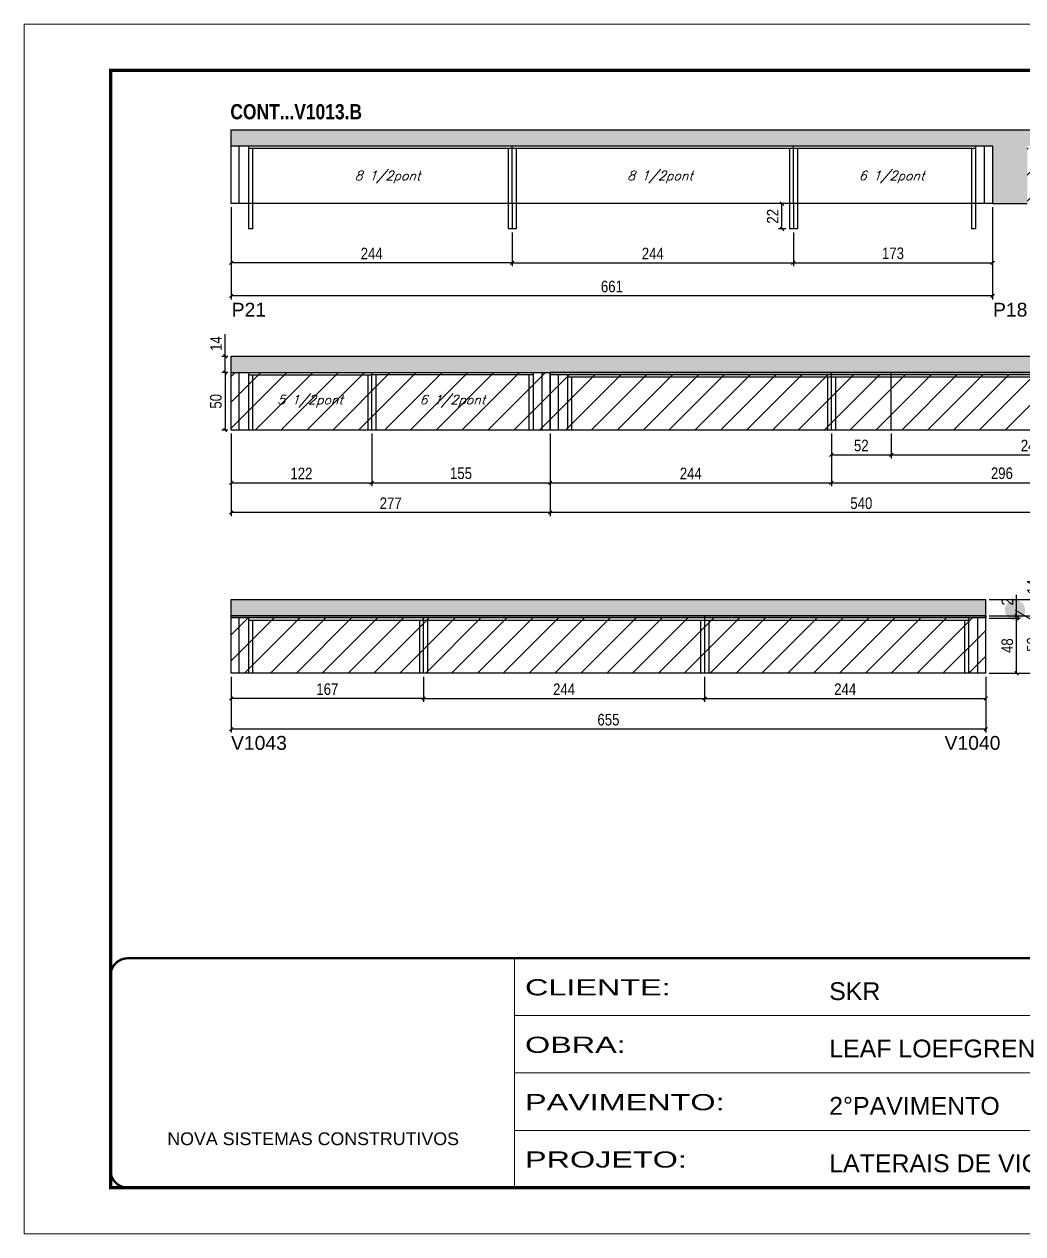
# Model space of a CAD drawing. Extents: x 3309 to 9563, y -2522 to 14608.
# Drawn here: x 3309 to 4176, y 8964 to 10014 of the extents above; entities that cross this region are included whole.
import ezdxf

# ---------------------------------------------------------------- set-up
doc = ezdxf.new("R2010")
doc.units = 0
doc.linetypes.add('CONTINUO', pattern=[0])
doc.linetypes.add('DASHED', pattern=[0.75, 0.5, -0.25])
for name, color, linetype in [('5', 5, 'Continuous'), ('COTA', 241, 'Continuous'), ('NOMENCLATURA', 7, 'Continuous'), ('Painéis', 200, 'Continuous'), ('SARR_2.2x7', 40, 'Continuous'), ('SARR_3.5x7', 81, 'Continuous'), ('texto', 7, 'Continuous')]:
    doc.layers.add(name, color=color, linetype=linetype)
for name, color, linetype, lineweight in [('Folhas', 255, 'Continuous', 9), ('Hachura', 251, 'Continuous', 9), ('SARRAFO DE PRESSAO', 251, 'DASHED', 9)]:
    doc.layers.add(name, color=color, linetype=linetype, lineweight=lineweight)
doc.styles.add('ARIAL', font='arial.ttf')
doc.styles.add('COTA TECNICA', font='techl___.ttf', dxfattribs={"height": 10})
doc.styles.add('Romans', font='romans.shx')
doc.styles.get("Standard").update_dxf_attribs({"font": 'arial.ttf'})
doc.styles.add('TECNICA', font='techb___.ttf', dxfattribs={"height": 10})
doc.styles.add('Tecnologia', font='')
doc.styles.get('Tecnologia').set_extended_font_data('Forgotten Futurist')
doc.dimstyles.new('3x', dxfattribs={"dimtxt": 10, "dimasz": 5, "dimexe": 7, "dimexo": 5, "dimgap": 4, "dimtad": 1, "dimdec": 4, "dimlfac": 0.333333, "dimdsep": 46, "dimtxsty": 'Standard', "dimblk": 'DOT', "dimcen": 0.09, "dimclrd": 1, "dimclre": 1, "dimclrt": 2, "dimadec": 0, "dimazin": 2, "dimtfac": 1, "dimtdec": 4, "dimtmove": 0, "dimatfit": 3, "dimldrblk": 'DOT', "dimfxl": 1, "dimtolj": 1, "dimtzin": 0, "dimlwd": 9, "dimlwe": 9, "dimarcsym": 0})
doc.dimstyles.new('PAINEL', dxfattribs={"dimtxt": 10, "dimasz": 3, "dimexe": 3, "dimexo": 3, "dimgap": 3, "dimtad": 1, "dimdec": 1, "dimzin": 12, "dimdsep": 46, "dimtxsty": 'COTA TECNICA', "dimblk1": 'OBLIQUE', "dimblk2": 'OBLIQUE', "dimsah": 1, "dimcen": 0.9, "dimclrd": 4, "dimclre": 4, "dimclrt": 240, "dimadec": 1, "dimazin": 3, "dimtfac": 1, "dimtdec": 1, "dimtmove": 0, "dimatfit": 3, "dimfxl": 1, "dimtolj": 1, "dimtzin": 12, "dimarcsym": 0})

# ---------------------------------------------------------------- blocks, each defined once
blk = doc.blocks.new('9999999999')
at = {"color": 30, "linetype": 'CONTINUO'}
for p, q in [((98564.6, 34230.2), (98564.6, 34429.4)), ((98564.6, 34379.6), (99584, 34379.6)), ((98564.6, 34329.8), (99488, 34329.8)), ((98564.6, 34280), (99488, 34280))]:
    blk.add_line(p, q, dxfattribs=at)
at = {"color": 30, "linetype": 'CONTINUO', "const_width": 2}
blk.add_lwpolyline([(99584, 34230.2), (99584, 34414.4, 0.414214), (99569, 34429.4), (98229, 34429.4, 0.414214), (98214, 34414.4), (98214, 34245.2, 0.414214), (98229, 34230.2), (99584, 34230.2)], format="xyb", dxfattribs=at)
at = {"layer": 'Folhas'}
blk.add_lwpolyline([(98139, 34190.2), (99624, 34190.2), (99624, 35240.2), (98139, 35240.2)], close=True, dxfattribs=at)
at = {"layer": 'Folhas', "color": 30, "const_width": 3}
blk.add_lwpolyline([(98214, 34230.2), (99584, 34230.2), (99584, 35200.2), (98214, 35200.2)], close=True, dxfattribs=at)
at = {"color": 7, "linetype": 'Continuous', "ltscale": 5, "style": 'ARIAL'}
for s, height, p in [('SKR', 15.48, (98837.7, 34393.1)), ('LEAF LOEFGREN', 15.483, (98837.7, 34343.3)), ('2°PAVIMENTO', 15.483, (98837.7, 34293.5)), ('NOVA SISTEMAS CONSTRUTIVOS', 11.059, (98263.2, 34267.2)), ('LATERAIS DE VIGAS', 15.483, (98837.7, 34243.7))]:
    blk.add_text(s, height=height, dxfattribs=at).set_placement(p)
at = {"layer": 'Folhas', "color": 7, "style": 'Tecnologia', "width": 1.5}
for s, p in [('CLIENTE:', (98573.7, 34397.2)), ('OBRA:', (98573.7, 34347.3)), ('PAVIMENTO:', (98573.7, 34297.5)), ('PROJETO:', (98573.7, 34247.7))]:
    blk.add_text(s, height=14, dxfattribs=at).set_placement(p)
blk = doc.blocks.new('_Oblique')
at = {"color": 0, "linetype": 'ByBlock', "lineweight": -2}
blk.add_line((-0.5, -0.5), (0.5, 0.5), dxfattribs=at)
blk = doc.blocks.new('*D496')
at = {"layer": 'COTA', "color": 4, "linetype": 'ByBlock', "lineweight": -2, "transparency": 16777216}
for p, q in [((3489, 9854.8), (3489, 9803.4)), ((3733, 9832.8), (3733, 9803.4)), ((3733, 9806.4), (3489, 9806.4))]:
    blk.add_line(p, q, dxfattribs=at)
at = {"layer": 'Defpoints', "color": 0, "linetype": 'ByBlock', "transparency": 16777216}
for p in [(3489, 9857.8), (3733, 9835.8), (3489, 9806.4)]:
    blk.add_point(p, dxfattribs=at)
at = {"layer": 'COTA', "color": 4, "linetype": 'ByBlock', "lineweight": -2, "transparency": 16777216, "xscale": 3, "yscale": 3, "zscale": 3, "rotation": 180}
blk.add_blockref('_Oblique', (3489, 9806.4), dxfattribs=at)
at = {"layer": 'COTA', "color": 4, "linetype": 'ByBlock', "lineweight": -2, "transparency": 16777216, "xscale": 3, "yscale": 3, "zscale": 3}
blk.add_blockref('_Oblique', (3733, 9806.4), dxfattribs=at)
at = {"layer": 'COTA', "color": 240, "linetype": 'ByBlock', "transparency": 16777216, "insert": (3611, 9814.5), "char_height": 10, "attachment_point": 5, "style": 'COTA TECNICA'}
blk.add_mtext('\\A1;244', dxfattribs=at)
blk = doc.blocks.new('*D505')
at = {"layer": 'COTA', "color": 4, "linetype": 'ByBlock', "lineweight": -2, "transparency": 16777216}
for p, q in [((3489, 9854.8), (3489, 9774.7)), ((4150, 9854.8), (4150, 9774.7)), ((4150, 9777.7), (3489, 9777.7))]:
    blk.add_line(p, q, dxfattribs=at)
at = {"layer": 'Defpoints', "color": 0, "linetype": 'ByBlock', "transparency": 16777216}
for p in [(3489, 9857.8), (4150, 9857.8), (3489, 9777.7)]:
    blk.add_point(p, dxfattribs=at)
at = {"layer": 'COTA', "color": 4, "linetype": 'ByBlock', "lineweight": -2, "transparency": 16777216, "xscale": 3, "yscale": 3, "zscale": 3, "rotation": 180}
blk.add_blockref('_Oblique', (3489, 9777.7), dxfattribs=at)
at = {"layer": 'COTA', "color": 4, "linetype": 'ByBlock', "lineweight": -2, "transparency": 16777216, "xscale": 3, "yscale": 3, "zscale": 3}
blk.add_blockref('_Oblique', (4150, 9777.7), dxfattribs=at)
at = {"layer": 'COTA', "color": 240, "linetype": 'ByBlock', "transparency": 16777216, "insert": (3819.5, 9785.8), "char_height": 10, "attachment_point": 5, "style": 'COTA TECNICA'}
blk.add_mtext('\\A1;661', dxfattribs=at)
blk = doc.blocks.new('*D497')
at = {"layer": 'COTA', "color": 4, "lineweight": -2, "transparency": 16777216}
for p, q in [((3733, 9832.8), (3733, 9803.4)), ((3977, 9832.8), (3977, 9803.4)), ((3733, 9806.4), (3977, 9806.4))]:
    blk.add_line(p, q, dxfattribs=at)
at = {"layer": 'Defpoints', "color": 0, "transparency": 16777216}
for p in [(3733, 9835.8, 0), (3977, 9835.8, 0), (3977, 9806.4)]:
    blk.add_point(p, dxfattribs=at)
at = {"layer": 'COTA', "color": 4, "lineweight": -2, "transparency": 16777216, "xscale": 3, "yscale": 3, "zscale": 3, "rotation": 180}
blk.add_blockref('_Oblique', (3733, 9806.4), dxfattribs=at)
at = {"layer": 'COTA', "color": 4, "lineweight": -2, "transparency": 16777216, "xscale": 3, "yscale": 3, "zscale": 3}
blk.add_blockref('_Oblique', (3977, 9806.4), dxfattribs=at)
at = {"layer": 'COTA', "color": 240, "transparency": 16777216, "insert": (3855, 9814.5), "char_height": 10, "attachment_point": 5, "style": 'COTA TECNICA'}
blk.add_mtext('\\A1;244', dxfattribs=at)
blk = doc.blocks.new('*D506')
at = {"layer": 'COTA', "color": 4, "lineweight": -2, "transparency": 16777216}
for p, q in [((4150, 9854.8), (4150, 9803.4)), ((3977, 9832.8), (3977, 9803.4)), ((3977, 9806.4), (4150, 9806.4))]:
    blk.add_line(p, q, dxfattribs=at)
at = {"layer": 'Defpoints', "color": 0, "transparency": 16777216}
for p in [(4150, 9857.8, 0), (3977, 9835.8, 0), (4150, 9806.4)]:
    blk.add_point(p, dxfattribs=at)
at = {"layer": 'COTA', "color": 4, "lineweight": -2, "transparency": 16777216, "xscale": 3, "yscale": 3, "zscale": 3, "rotation": 180}
blk.add_blockref('_Oblique', (3977, 9806.4), dxfattribs=at)
at = {"layer": 'COTA', "color": 4, "lineweight": -2, "transparency": 16777216, "xscale": 3, "yscale": 3, "zscale": 3}
blk.add_blockref('_Oblique', (4150, 9806.4), dxfattribs=at)
at = {"layer": 'COTA', "color": 240, "transparency": 16777216, "insert": (4063.5, 9814.6), "char_height": 10, "attachment_point": 5, "style": 'COTA TECNICA'}
blk.add_mtext('\\A1;173', dxfattribs=at)
blk = doc.blocks.new('*D510')
at = {"layer": 'COTA', "color": 4, "lineweight": -2, "transparency": 16777216}
for p, q in [((3489, 9658.2), (3489, 9586.6)), ((3766, 9658.2), (3766, 9586.6)), ((3766, 9589.6), (3489, 9589.6))]:
    blk.add_line(p, q, dxfattribs=at)
at = {"layer": 'Defpoints', "color": 0, "transparency": 16777216}
for p in [(3489, 9661.2), (3766, 9661.2), (3489, 9589.6)]:
    blk.add_point(p, dxfattribs=at)
at = {"layer": 'COTA', "color": 4, "lineweight": -2, "transparency": 16777216, "xscale": 3, "yscale": 3, "zscale": 3, "rotation": 180}
blk.add_blockref('_Oblique', (3489, 9589.6), dxfattribs=at)
at = {"layer": 'COTA', "color": 4, "lineweight": -2, "transparency": 16777216, "xscale": 3, "yscale": 3, "zscale": 3}
blk.add_blockref('_Oblique', (3766, 9589.6), dxfattribs=at)
at = {"layer": 'COTA', "color": 240, "transparency": 16777216, "insert": (3627.5, 9597.7), "char_height": 10, "attachment_point": 5, "style": 'COTA TECNICA'}
blk.add_mtext('\\A1;277', dxfattribs=at)
blk = doc.blocks.new('*D511')
at = {"layer": 'COTA', "color": 4, "lineweight": -2, "transparency": 16777216}
for p, q in [((3486, 9711.2), (3480.9, 9711.2)), ((3483.9, 9711.2), (3483.9, 9661.2)), ((3486, 9661.2), (3480.9, 9661.2))]:
    blk.add_line(p, q, dxfattribs=at)
at = {"layer": 'Defpoints', "color": 0, "transparency": 16777216}
for p in [(3489, 9711.2), (3483.9, 9661.2), (3489, 9661.2)]:
    blk.add_point(p, dxfattribs=at)
at = {"layer": 'COTA', "color": 4, "lineweight": -2, "transparency": 16777216, "xscale": 3, "yscale": 3, "zscale": 3}
for p, rotation in [((3483.9, 9711.2), 90), ((3483.9, 9661.2), 270)]:
    blk.add_blockref('_Oblique', p, dxfattribs=dict(at, rotation=rotation))
at = {"layer": 'COTA', "color": 240, "transparency": 16777216, "insert": (3475.8, 9686.2), "char_height": 10, "attachment_point": 5, "rotation": 90, "style": 'COTA TECNICA'}
blk.add_mtext('\\A1;50', dxfattribs=at)
blk = doc.blocks.new('*D512')
at = {"layer": 'COTA', "color": 4, "lineweight": -2, "transparency": 16777216}
for p, q in [((3483.9, 9725.2), (3483.9, 9744.4)), ((3486, 9725.2), (3480.9, 9725.2)), ((3483.9, 9711.2), (3483.9, 9725.2)), ((3486, 9711.2), (3480.9, 9711.2))]:
    blk.add_line(p, q, dxfattribs=at)
at = {"layer": 'Defpoints', "color": 0, "transparency": 16777216}
for p in [(3483.9, 9725.2), (3489, 9725.2), (3489, 9711.2)]:
    blk.add_point(p, dxfattribs=at)
at = {"layer": 'COTA', "color": 4, "lineweight": -2, "transparency": 16777216, "xscale": 3, "yscale": 3, "zscale": 3}
for p, rotation in [((3483.9, 9725.2), 90), ((3483.9, 9711.2), 270)]:
    blk.add_blockref('_Oblique', p, dxfattribs=dict(at, rotation=rotation))
at = {"layer": 'COTA', "color": 240, "transparency": 16777216, "insert": (3475.9, 9736.3), "char_height": 10, "attachment_point": 5, "rotation": 90, "style": 'COTA TECNICA'}
blk.add_mtext('\\A1;14', dxfattribs=at)
blk = doc.blocks.new('*D513')
at = {"layer": 'COTA', "color": 4, "lineweight": -2, "transparency": 16777216}
for p, q in [((3489, 9658.2), (3489, 9612.5)), ((3611, 9658.2), (3611, 9612.5)), ((3489, 9615.5), (3611, 9615.5))]:
    blk.add_line(p, q, dxfattribs=at)
at = {"layer": 'Defpoints', "color": 0, "transparency": 16777216}
for p in [(3489, 9661.2), (3611, 9661.2), (3611, 9615.5)]:
    blk.add_point(p, dxfattribs=at)
at = {"layer": 'COTA', "color": 4, "lineweight": -2, "transparency": 16777216, "xscale": 3, "yscale": 3, "zscale": 3, "rotation": 180}
blk.add_blockref('_Oblique', (3489, 9615.5), dxfattribs=at)
at = {"layer": 'COTA', "color": 4, "lineweight": -2, "transparency": 16777216, "xscale": 3, "yscale": 3, "zscale": 3}
blk.add_blockref('_Oblique', (3611, 9615.5), dxfattribs=at)
at = {"layer": 'COTA', "color": 240, "transparency": 16777216, "insert": (3550, 9623.6), "char_height": 10, "attachment_point": 5, "style": 'COTA TECNICA'}
blk.add_mtext('\\A1;122', dxfattribs=at)
blk = doc.blocks.new('*D514')
at = {"layer": 'COTA', "color": 4, "lineweight": -2, "transparency": 16777216}
for p, q in [((3611, 9658.2), (3611, 9612.5)), ((3766, 9658.2), (3766, 9612.5)), ((3611, 9615.5), (3766, 9615.5))]:
    blk.add_line(p, q, dxfattribs=at)
at = {"layer": 'Defpoints', "color": 0, "transparency": 16777216}
for p in [(3611, 9661.2), (3766, 9661.2), (3766, 9615.5)]:
    blk.add_point(p, dxfattribs=at)
at = {"layer": 'COTA', "color": 4, "lineweight": -2, "transparency": 16777216, "xscale": 3, "yscale": 3, "zscale": 3, "rotation": 180}
blk.add_blockref('_Oblique', (3611, 9615.5), dxfattribs=at)
at = {"layer": 'COTA', "color": 4, "lineweight": -2, "transparency": 16777216, "xscale": 3, "yscale": 3, "zscale": 3}
blk.add_blockref('_Oblique', (3766, 9615.5), dxfattribs=at)
at = {"layer": 'COTA', "color": 240, "transparency": 16777216, "insert": (3688.5, 9623.7), "char_height": 10, "attachment_point": 5, "style": 'COTA TECNICA'}
blk.add_mtext('\\A1;155', dxfattribs=at)
blk = doc.blocks.new('*D498')
at = {"layer": 'COTA', "color": 4, "linetype": 'ByBlock', "lineweight": -2, "transparency": 16777216}
for p, q in [((3766, 9658.2), (3766, 9586.6)), ((4306, 9658.2), (4306, 9586.6)), ((4306, 9589.6), (3766, 9589.6))]:
    blk.add_line(p, q, dxfattribs=at)
at = {"layer": 'Defpoints', "color": 0, "linetype": 'ByBlock', "transparency": 16777216}
for p in [(3766, 9661.2), (4306, 9661.2), (3766, 9589.6)]:
    blk.add_point(p, dxfattribs=at)
at = {"layer": 'COTA', "color": 4, "linetype": 'ByBlock', "lineweight": -2, "transparency": 16777216, "xscale": 3, "yscale": 3, "zscale": 3, "rotation": 180}
blk.add_blockref('_Oblique', (3766, 9589.6), dxfattribs=at)
at = {"layer": 'COTA', "color": 4, "linetype": 'ByBlock', "lineweight": -2, "transparency": 16777216, "xscale": 3, "yscale": 3, "zscale": 3}
blk.add_blockref('_Oblique', (4306, 9589.6), dxfattribs=at)
at = {"layer": 'COTA', "color": 240, "linetype": 'ByBlock', "transparency": 16777216, "insert": (4036, 9597.7), "char_height": 10, "attachment_point": 5, "style": 'COTA TECNICA'}
blk.add_mtext('\\A1;540', dxfattribs=at)
blk = doc.blocks.new('*D499')
at = {"layer": 'COTA', "color": 4, "lineweight": -2, "transparency": 16777216}
for p, q in [((3766, 9658.2), (3766, 9612.5)), ((4010, 9658.2), (4010, 9612.5)), ((3766, 9615.5), (4010, 9615.5))]:
    blk.add_line(p, q, dxfattribs=at)
at = {"layer": 'Defpoints', "color": 0, "transparency": 16777216}
for p in [(3766, 9661.2), (4010, 9661.2), (4010, 9615.5)]:
    blk.add_point(p, dxfattribs=at)
at = {"layer": 'COTA', "color": 4, "lineweight": -2, "transparency": 16777216, "xscale": 3, "yscale": 3, "zscale": 3, "rotation": 180}
blk.add_blockref('_Oblique', (3766, 9615.5), dxfattribs=at)
at = {"layer": 'COTA', "color": 4, "lineweight": -2, "transparency": 16777216, "xscale": 3, "yscale": 3, "zscale": 3}
blk.add_blockref('_Oblique', (4010, 9615.5), dxfattribs=at)
at = {"layer": 'COTA', "color": 240, "transparency": 16777216, "insert": (3888, 9623.6), "char_height": 10, "attachment_point": 5, "style": 'COTA TECNICA'}
blk.add_mtext('\\A1;244', dxfattribs=at)
blk = doc.blocks.new('*D500')
at = {"layer": 'COTA', "color": 4, "lineweight": -2, "transparency": 16777216}
for p, q in [((4010, 9658.2), (4010, 9612.5)), ((4306, 9658.2), (4306, 9612.5)), ((4010, 9615.5), (4306, 9615.5))]:
    blk.add_line(p, q, dxfattribs=at)
at = {"layer": 'Defpoints', "color": 0, "transparency": 16777216}
for p in [(4010, 9661.2), (4306, 9661.2), (4306, 9615.5)]:
    blk.add_point(p, dxfattribs=at)
at = {"layer": 'COTA', "color": 4, "lineweight": -2, "transparency": 16777216, "xscale": 3, "yscale": 3, "zscale": 3, "rotation": 180}
blk.add_blockref('_Oblique', (4010, 9615.5), dxfattribs=at)
at = {"layer": 'COTA', "color": 4, "lineweight": -2, "transparency": 16777216, "xscale": 3, "yscale": 3, "zscale": 3}
blk.add_blockref('_Oblique', (4306, 9615.5), dxfattribs=at)
at = {"layer": 'COTA', "color": 240, "transparency": 16777216, "insert": (4158, 9623.7), "char_height": 10, "attachment_point": 5, "style": 'COTA TECNICA'}
blk.add_mtext('\\A1;296', dxfattribs=at)
blk = doc.blocks.new('*D501')
at = {"layer": 'COTA', "color": 4, "lineweight": -2, "transparency": 16777216}
for p, q in [((4010, 9658.2), (4010, 9636.7)), ((4062, 9658.2), (4062, 9636.7)), ((4010, 9639.7), (4062, 9639.7))]:
    blk.add_line(p, q, dxfattribs=at)
at = {"layer": 'Defpoints', "color": 0, "transparency": 16777216}
for p in [(4010, 9661.2), (4062, 9661.2), (4062, 9639.7)]:
    blk.add_point(p, dxfattribs=at)
at = {"layer": 'COTA', "color": 4, "lineweight": -2, "transparency": 16777216, "xscale": 3, "yscale": 3, "zscale": 3, "rotation": 180}
blk.add_blockref('_Oblique', (4010, 9639.7), dxfattribs=at)
at = {"layer": 'COTA', "color": 4, "lineweight": -2, "transparency": 16777216, "xscale": 3, "yscale": 3, "zscale": 3}
blk.add_blockref('_Oblique', (4062, 9639.7), dxfattribs=at)
at = {"layer": 'COTA', "color": 240, "transparency": 16777216, "insert": (4036, 9647.8), "char_height": 10, "attachment_point": 5, "style": 'COTA TECNICA'}
blk.add_mtext('\\A1;52', dxfattribs=at)
blk = doc.blocks.new('*D502')
at = {"layer": 'COTA', "color": 4, "lineweight": -2, "transparency": 16777216}
for p, q in [((4062, 9658.2), (4062, 9636.7)), ((4306, 9658.2), (4306, 9636.7)), ((4062, 9639.7), (4306, 9639.7))]:
    blk.add_line(p, q, dxfattribs=at)
at = {"layer": 'Defpoints', "color": 0, "transparency": 16777216}
for p in [(4062, 9661.2), (4306, 9661.2), (4306, 9639.7)]:
    blk.add_point(p, dxfattribs=at)
at = {"layer": 'COTA', "color": 4, "lineweight": -2, "transparency": 16777216, "xscale": 3, "yscale": 3, "zscale": 3, "rotation": 180}
blk.add_blockref('_Oblique', (4062, 9639.7), dxfattribs=at)
at = {"layer": 'COTA', "color": 4, "lineweight": -2, "transparency": 16777216, "xscale": 3, "yscale": 3, "zscale": 3}
blk.add_blockref('_Oblique', (4306, 9639.7), dxfattribs=at)
at = {"layer": 'COTA', "color": 240, "transparency": 16777216, "insert": (4184, 9647.8), "char_height": 10, "attachment_point": 5, "style": 'COTA TECNICA'}
blk.add_mtext('\\A1;244', dxfattribs=at)
blk = doc.blocks.new('*D494')
at = {"layer": 'COTA', "color": 4, "linetype": 'ByBlock', "lineweight": -2, "transparency": 16777216}
for p, q in [((3489, 9447.1), (3489, 9425.2)), ((3656, 9447.1), (3656, 9425.2)), ((3656, 9428.2), (3489, 9428.2))]:
    blk.add_line(p, q, dxfattribs=at)
at = {"layer": 'Defpoints', "color": 0, "linetype": 'ByBlock', "transparency": 16777216}
for p in [(3489, 9450.1), (3656, 9450.1), (3489, 9428.2)]:
    blk.add_point(p, dxfattribs=at)
at = {"layer": 'COTA', "color": 4, "linetype": 'ByBlock', "lineweight": -2, "transparency": 16777216, "xscale": 3, "yscale": 3, "zscale": 3, "rotation": 180}
blk.add_blockref('_Oblique', (3489, 9428.2), dxfattribs=at)
at = {"layer": 'COTA', "color": 4, "linetype": 'ByBlock', "lineweight": -2, "transparency": 16777216, "xscale": 3, "yscale": 3, "zscale": 3}
blk.add_blockref('_Oblique', (3656, 9428.2), dxfattribs=at)
at = {"layer": 'COTA', "color": 240, "linetype": 'ByBlock', "transparency": 16777216, "insert": (3572.5, 9436.3), "char_height": 10, "attachment_point": 5, "style": 'COTA TECNICA'}
blk.add_mtext('\\A1;167', dxfattribs=at)
blk = doc.blocks.new('*D503')
at = {"layer": 'COTA', "color": 4, "linetype": 'ByBlock', "lineweight": -2, "transparency": 16777216}
for p, q in [((3489, 9447.1), (3489, 9398.7)), ((4144, 9447.1), (4144, 9398.7)), ((4144, 9401.7), (3489, 9401.7))]:
    blk.add_line(p, q, dxfattribs=at)
at = {"layer": 'Defpoints', "color": 0, "linetype": 'ByBlock', "transparency": 16777216}
for p in [(3489, 9450.1), (4144, 9450.1), (3489, 9401.7)]:
    blk.add_point(p, dxfattribs=at)
at = {"layer": 'COTA', "color": 4, "linetype": 'ByBlock', "lineweight": -2, "transparency": 16777216, "xscale": 3, "yscale": 3, "zscale": 3, "rotation": 180}
blk.add_blockref('_Oblique', (3489, 9401.7), dxfattribs=at)
at = {"layer": 'COTA', "color": 4, "linetype": 'ByBlock', "lineweight": -2, "transparency": 16777216, "xscale": 3, "yscale": 3, "zscale": 3}
blk.add_blockref('_Oblique', (4144, 9401.7), dxfattribs=at)
at = {"layer": 'COTA', "color": 240, "linetype": 'ByBlock', "transparency": 16777216, "insert": (3816.5, 9409.8), "char_height": 10, "attachment_point": 5, "style": 'COTA TECNICA'}
blk.add_mtext('\\A1;655', dxfattribs=at)
blk = doc.blocks.new('*D495')
at = {"layer": 'COTA', "color": 4, "lineweight": -2, "transparency": 16777216}
for p, q in [((3656, 9447.1), (3656, 9425.2)), ((3900, 9447.1), (3900, 9425.2)), ((3656, 9428.2), (3900, 9428.2))]:
    blk.add_line(p, q, dxfattribs=at)
at = {"layer": 'Defpoints', "color": 0, "transparency": 16777216}
for p in [(3656, 9450.1, 0), (3900, 9450.1, 0), (3900, 9428.2)]:
    blk.add_point(p, dxfattribs=at)
at = {"layer": 'COTA', "color": 4, "lineweight": -2, "transparency": 16777216, "xscale": 3, "yscale": 3, "zscale": 3, "rotation": 180}
blk.add_blockref('_Oblique', (3656, 9428.2), dxfattribs=at)
at = {"layer": 'COTA', "color": 4, "lineweight": -2, "transparency": 16777216, "xscale": 3, "yscale": 3, "zscale": 3}
blk.add_blockref('_Oblique', (3900, 9428.2), dxfattribs=at)
at = {"layer": 'COTA', "color": 240, "transparency": 16777216, "insert": (3778, 9436.3), "char_height": 10, "attachment_point": 5, "style": 'COTA TECNICA'}
blk.add_mtext('\\A1;244', dxfattribs=at)
blk = doc.blocks.new('*D504')
at = {"layer": 'COTA', "color": 4, "lineweight": -2, "transparency": 16777216}
for p, q in [((3900, 9447.1), (3900, 9425.2)), ((4144, 9447.1), (4144, 9425.2)), ((3900, 9428.2), (4144, 9428.2))]:
    blk.add_line(p, q, dxfattribs=at)
at = {"layer": 'Defpoints', "color": 0, "transparency": 16777216}
for p in [(3900, 9450.1, 0), (4144, 9450.1, 0), (4144, 9428.2)]:
    blk.add_point(p, dxfattribs=at)
at = {"layer": 'COTA', "color": 4, "lineweight": -2, "transparency": 16777216, "xscale": 3, "yscale": 3, "zscale": 3, "rotation": 180}
blk.add_blockref('_Oblique', (3900, 9428.2), dxfattribs=at)
at = {"layer": 'COTA', "color": 4, "lineweight": -2, "transparency": 16777216, "xscale": 3, "yscale": 3, "zscale": 3}
blk.add_blockref('_Oblique', (4144, 9428.2), dxfattribs=at)
at = {"layer": 'COTA', "color": 240, "transparency": 16777216, "insert": (4022, 9436.3), "char_height": 10, "attachment_point": 5, "style": 'COTA TECNICA'}
blk.add_mtext('\\A1;244', dxfattribs=at)
blk = doc.blocks.new('*D489')
at = {"layer": 'COTA', "color": 4, "lineweight": -2, "transparency": 16777216}
for p, q in [((4147, 9514.1), (4224.3, 9514.1)), ((4221.3, 9514.1), (4221.3, 9450.1)), ((4147, 9450.1), (4224.3, 9450.1))]:
    blk.add_line(p, q, dxfattribs=at)
at = {"layer": 'Defpoints', "color": 0, "transparency": 16777216}
for p in [(4144, 9514.1, 0), (4144, 9450.1, 0), (4221.3, 9450.1)]:
    blk.add_point(p, dxfattribs=at)
at = {"layer": 'COTA', "color": 4, "lineweight": -2, "transparency": 16777216, "xscale": 3, "yscale": 3, "zscale": 3}
for p, rotation in [((4221.3, 9514.1), 90), ((4221.3, 9450.1), 270)]:
    blk.add_blockref('_Oblique', p, dxfattribs=dict(at, rotation=rotation))
at = {"layer": 'COTA', "color": 240, "transparency": 16777216, "insert": (4213.2, 9482.1), "char_height": 10, "attachment_point": 5, "rotation": 90, "style": 'COTA TECNICA'}
blk.add_mtext('\\A1;64', dxfattribs=at)
blk = doc.blocks.new('*D490')
at = {"layer": 'COTA', "color": 4, "lineweight": -2, "transparency": 16777216}
for p, q in [((4147, 9500.1), (4195.9, 9500.1)), ((4192.9, 9500.1), (4192.9, 9450.1)), ((4147, 9450.1), (4195.9, 9450.1))]:
    blk.add_line(p, q, dxfattribs=at)
at = {"layer": 'Defpoints', "color": 0, "transparency": 16777216}
for p in [(4144, 9500.1, 0), (4144, 9450.1, 0), (4192.9, 9450.1)]:
    blk.add_point(p, dxfattribs=at)
at = {"layer": 'COTA', "color": 4, "lineweight": -2, "transparency": 16777216, "xscale": 3, "yscale": 3, "zscale": 3}
for p, rotation in [((4192.9, 9500.1), 90), ((4192.9, 9450.1), 270)]:
    blk.add_blockref('_Oblique', p, dxfattribs=dict(at, rotation=rotation))
at = {"layer": 'COTA', "color": 240, "transparency": 16777216, "insert": (4184.8, 9475.1), "char_height": 10, "attachment_point": 5, "rotation": 90, "style": 'COTA TECNICA'}
blk.add_mtext('\\A1;50', dxfattribs=at)
blk = doc.blocks.new('*D491')
at = {"layer": 'COTA', "color": 4, "lineweight": -2, "transparency": 16777216}
for p, q in [((4192.9, 9514.1), (4192.9, 9533.2)), ((4147, 9514.1), (4195.9, 9514.1)), ((4192.9, 9500.1), (4192.9, 9514.1)), ((4147, 9500.1), (4195.9, 9500.1))]:
    blk.add_line(p, q, dxfattribs=at)
at = {"layer": 'Defpoints', "color": 0, "transparency": 16777216}
for p in [(4144, 9514.1, 0), (4192.9, 9514.1), (4144, 9500.1, 0)]:
    blk.add_point(p, dxfattribs=at)
at = {"layer": 'COTA', "color": 4, "lineweight": -2, "transparency": 16777216, "xscale": 3, "yscale": 3, "zscale": 3}
for p, rotation in [((4192.9, 9514.1), 90), ((4192.9, 9500.1), 270)]:
    blk.add_blockref('_Oblique', p, dxfattribs=dict(at, rotation=rotation))
at = {"layer": 'COTA', "color": 240, "transparency": 16777216, "insert": (4184.9, 9525.2), "char_height": 10, "attachment_point": 5, "rotation": 90, "style": 'COTA TECNICA'}
blk.add_mtext('\\A1;14', dxfattribs=at)
blk = doc.blocks.new('*D492')
at = {"layer": 'COTA', "color": 4, "lineweight": -2, "transparency": 16777216}
for p, q in [((4147, 9498.1), (4173.8, 9498.1)), ((4170.8, 9450.1), (4170.8, 9498.1)), ((4147, 9450.1), (4173.8, 9450.1))]:
    blk.add_line(p, q, dxfattribs=at)
at = {"layer": 'Defpoints', "color": 0, "transparency": 16777216}
for p in [(4144, 9498.1, 0), (4170.8, 9498.1), (4144, 9450.1, 0)]:
    blk.add_point(p, dxfattribs=at)
at = {"layer": 'COTA', "color": 4, "lineweight": -2, "transparency": 16777216, "xscale": 3, "yscale": 3, "zscale": 3}
for p, rotation in [((4170.8, 9498.1), 90), ((4170.8, 9450.1), 270)]:
    blk.add_blockref('_Oblique', p, dxfattribs=dict(at, rotation=rotation))
at = {"layer": 'COTA', "color": 240, "transparency": 16777216, "insert": (4162.7, 9474.1), "char_height": 10, "attachment_point": 5, "rotation": 90, "style": 'COTA TECNICA'}
blk.add_mtext('\\A1;48', dxfattribs=at)
blk = doc.blocks.new('*D493')
at = {"layer": 'COTA', "color": 4, "lineweight": -2, "transparency": 16777216}
for p, q in [((4170.8, 9500.1), (4170.8, 9518.2)), ((4147, 9500.1), (4173.8, 9500.1)), ((4147, 9498.1), (4173.8, 9498.1)), ((4170.8, 9498.1), (4170.8, 9500.1)), ((4170.8, 9498.1), (4170.8, 9495.1))]:
    blk.add_line(p, q, dxfattribs=at)
at = {"layer": 'Defpoints', "color": 0, "transparency": 16777216}
for p in [(4144, 9500.1, 0), (4144, 9498.1, 0), (4170.8, 9500.1)]:
    blk.add_point(p, dxfattribs=at)
at = {"layer": 'COTA', "color": 4, "lineweight": -2, "transparency": 16777216, "xscale": 3, "yscale": 3, "zscale": 3}
for p, rotation in [((4170.8, 9500.1), 270), ((4170.8, 9498.1), 90)]:
    blk.add_blockref('_Oblique', p, dxfattribs=dict(at, rotation=rotation))
at = {"layer": 'COTA', "color": 240, "transparency": 16777216, "insert": (4162.8, 9512.2), "char_height": 10, "attachment_point": 5, "rotation": 90, "style": 'COTA TECNICA'}
blk.add_mtext('\\A1;2', dxfattribs=at)
blk = doc.blocks.new('_Dot')
at = {"color": 0, "linetype": 'ByBlock', "lineweight": -2}
blk.add_line((-0.5, 0), (-1, 0), dxfattribs=at)
at = {"color": 0, "linetype": 'ByBlock', "const_width": 0.5}
blk.add_lwpolyline([(-0.25, 0, 1), (0.25, 0, 1)], format="xyb", close=True, dxfattribs=at)
blk = doc.blocks.new('*D1403')
at = {"layer": 'COTA', "color": 4, "lineweight": -2, "transparency": 16777216}
for p, q in [((3970.5, 9857.8), (3964.1, 9857.8)), ((3967.1, 9835.8), (3967.1, 9857.8)), ((3970.5, 9835.8), (3964.1, 9835.8))]:
    blk.add_line(p, q, dxfattribs=at)
at = {"layer": 'Defpoints', "color": 0, "transparency": 16777216}
for p in [(3967.1, 9857.8), (3973.5, 9857.8), (3973.5, 9835.8)]:
    blk.add_point(p, dxfattribs=at)
at = {"layer": 'COTA', "color": 4, "lineweight": -2, "transparency": 16777216, "xscale": 3, "yscale": 3, "zscale": 3}
for p, rotation in [((3967.1, 9857.8), 90), ((3967.1, 9835.8), 270)]:
    blk.add_blockref('_Oblique', p, dxfattribs=dict(at, rotation=rotation))
at = {"layer": 'COTA', "color": 240, "transparency": 16777216, "insert": (3959.1, 9846.8), "char_height": 10, "attachment_point": 5, "rotation": 90, "style": 'COTA TECNICA'}
blk.add_mtext('\\A1;22', dxfattribs=at)

msp = doc.modelspace()

# ---------------------------------------------------------------- hatches: boundary and pattern name
at = {"layer": 'COTA'}
h = msp.add_hatch(dxfattribs=at)
h.set_pattern_fill('AR-CONC', color=256, scale=0.03)
h.paths.add_polyline_path([(4180.04, 9907.81), (4499, 9907.81), (4499, 9921.81), (3489.04, 9921.81), (3489.04, 9907.81), (4150.04, 9907.81), (4150.04, 9905.81), (4150.04, 9857.81), (4180.04, 9857.81)])
h = msp.add_hatch(dxfattribs=at)
h.set_pattern_fill('AR-CONC', color=256, scale=0.03)
h.set_pattern_definition([(50, (-3102.557, -919.753), (5.46554, -0.4781726), [0.5715, -6.2865]), (355, (-3102.557, -919.753), (-1.0573026, 5.7317054), [0.4572, -5.0292175]), (100.451445, (-3102.1016, -919.793), (4.4082374, 5.2535326), [0.4857003, -5.3427073]), (46.1842, (-3102.557, -918.229), (8.1323712, -1.26127), [0.85725, -9.42975]), (96.63556, (-3101.879, -918.334), (7.122124, 7.4227837), [0.7285507, -8.014068]), (351.18415, (-3102.557, -918.229), (7.122124, 7.422784), [0.685799, -7.543792]), (21, (-3101.795, -918.61), (4.5484317, -3.067956), [0.5715, -6.2865]), (326, (-3101.795, -918.61), (1.8540609, 5.525639), [0.4572, -5.0292]), (71.451445, (-3101.416, -918.8656), (6.4024926, 2.457683), [0.4857003, -5.3426981]), (37.5, (-3102.557, -919.753), (0.0926581, 2.53665117), [0, -4.96824, 0, -5.1054, 0, -5.04825]), (7.5, (-3102.557, -919.753), (2.0045899, 3.00541724), [0, -2.91084, 0, -4.85394, 0, -1.92405]), (327.5, (-3104.2563, -919.753), (4.06771786, -0.17186232), [0, -1.905, 0, -5.9436, 0, -7.8867]), (317.5, (-3105.0183, -919.753), (4.4438754, 0.7627947), [0, -2.4765, 0, -3.94716, 0, -5.6007])])
h.paths.add_polyline_path([(4306.04, 9725.25), (3489.04, 9725.25), (3489.04, 9711.25), (3766.04, 9711.25), (4306.04, 9711.25)])
h = msp.add_hatch(dxfattribs=at)
h.set_pattern_fill('AR-CONC', color=256, scale=0.03)
h.set_pattern_definition([(50, (-3437.7, -3763.8837), (5.4655401, -0.4781726), [0.5715, -6.2865]), (355, (-3437.7, -3763.884), (-1.0573026, 5.7317054), [0.4572, -5.0292175]), (100.451445, (-3437.2446, -3763.9236), (4.4082374, 5.2535326), [0.4857003, -5.3427073]), (46.1842, (-3437.7, -3762.36), (8.1323712, -1.2612698), [0.85725, -9.42975]), (96.63556, (-3437.022, -3762.465), (7.122124, 7.4227837), [0.7285507, -8.0140682]), (351.18415, (-3437.7, -3762.36), (7.122124, 7.4227837), [0.685799, -7.543792]), (21, (-3436.938, -3762.7407), (4.5484317, -3.067956), [0.5715, -6.2865]), (326, (-3436.938, -3762.741), (1.8540609, 5.525639), [0.4572, -5.0292]), (71.451445, (-3436.559, -3762.9964), (6.4024926, 2.457683), [0.4857003, -5.3426981]), (37.5, (-3437.7, -3763.8837), (0.0926581, 2.53665117), [0, -4.96824, 0, -5.1054, 0, -5.04825]), (7.5, (-3437.7, -3763.8837), (2.00458988, 3.00541724), [0, -2.91084, 0, -4.85394, 0, -1.92405]), (327.5, (-3439.3993, -3763.8837), (4.06771786, -0.17186232), [0, -1.905, 0, -5.9436, 0, -7.8867]), (317.5, (-3440.1613, -3763.8837), (4.44387544, 0.7627947), [0, -2.4765, 0, -3.94716, 0, -5.6007])])
h.paths.add_polyline_path([(4144.04, 9500.12), (4144.04, 9514.12), (3489.04, 9514.12), (3489.04, 9500.12)])
at = {"layer": 'Hachura'}
h = msp.add_hatch(dxfattribs=at)
h.set_pattern_fill('ANSI31', color=256, scale=5)
h.paths.add_polyline_path([(4255, 9857.81), (4255, 9905.81), (4180.04, 9905.81), (4180.04, 9857.81)])
h.paths.add_polyline_path([(4255, 9905.81), (4255, 9857.81), (4499, 9857.81), (4499, 9905.81)])
h.paths.add_polyline_path([(4062.04, 9709.25), (4062.04, 9661.25), (4306.04, 9661.25), (4306.04, 9709.25)])
h.paths.add_polyline_path([(4010.04, 9709.25), (4010.04, 9661.25), (4062.04, 9661.25), (4062.04, 9709.25)])
h.paths.add_polyline_path([(3766.04, 9709.25), (3766.04, 9661.25), (4010.04, 9661.25), (4010.04, 9709.25)])
h.paths.add_polyline_path([(3611.04, 9711.25), (3611.04, 9661.25), (3766.04, 9661.25), (3766.04, 9711.25)])
h.paths.add_polyline_path([(3489.04, 9711.25), (3489.04, 9661.25), (3611.04, 9661.25), (3611.04, 9711.25)])
h.paths.add_polyline_path([(3656.04, 9450.12), (3656.04, 9498.12), (3489.04, 9498.12), (3489.04, 9450.12)])
h.paths.add_polyline_path([(3656.04, 9498.12), (3656.04, 9450.12), (3900.04, 9450.12), (3900.04, 9498.12)])
h.paths.add_polyline_path([(4144.04, 9450.12), (4144.04, 9498.12), (3900.04, 9498.12), (3900.04, 9450.12)])

# ---------------------------------------------------------------- linework, layer by layer
at = {"layer": 'COTA'}
for p, q in [((3489.04, 9907.81), (3489.04, 9921.81)), ((3489.04, 9921.81), (4499, 9921.81)), ((3733.04, 9857.81), (3733.04, 9835.81)), ((3977.04, 9857.81), (3977.04, 9835.81)), ((4150.04, 9857.81), (4180.04, 9857.81)), ((3507.54, 9835.81), (3504.04, 9835.81)), ((3736.54, 9835.81), (3729.54, 9835.81)), ((3980.54, 9835.81), (3973.54, 9835.81)), ((4135.04, 9835.81), (4131.54, 9835.81)), ((3489.04, 9711.25), (3489.04, 9725.25)), ((3489.04, 9725.25), (4306.04, 9725.25)), ((3489.04, 9500.12), (3489.04, 9514.12)), ((3489.04, 9514.12), (4144.04, 9514.12)), ((4144.04, 9500.12), (4144.04, 9514.12))]:
    msp.add_line(p, q, dxfattribs=at)
at = {"layer": 'Painéis', "linetype": 'ByBlock'}
for p, q in [((4150.04, 9907.81), (3489.04, 9907.81)), ((3489.04, 9857.81), (3489.04, 9907.81)), ((3733.04, 9857.81), (3733.04, 9907.81)), ((3977.04, 9857.81), (3977.04, 9907.81)), ((4150.04, 9857.81), (4150.04, 9907.81)), ((4150.04, 9857.81), (3489.04, 9857.81)), ((3489.04, 9711.25), (3766.04, 9711.25)), ((3489.04, 9661.25), (3489.04, 9711.25)), ((3611.04, 9661.25), (3611.04, 9711.25)), ((3766.04, 9711.25), (3766.04, 9661.25)), ((4306.04, 9711.25), (3766.04, 9711.25)), ((3766.04, 9661.25), (3766.04, 9711.25)), ((4010.04, 9661.25), (4010.04, 9711.25)), ((4062.04, 9661.25), (4062.04, 9711.25)), ((3766.04, 9661.25), (3489.04, 9661.25)), ((4306.04, 9661.25), (3766.04, 9661.25)), ((4144.04, 9500.12), (3489.04, 9500.12)), ((3489.04, 9450.12), (3489.04, 9500.12)), ((3656.04, 9450.12), (3656.04, 9498.12)), ((3900.04, 9450.12), (3900.04, 9500.12)), ((4144.04, 9450.12), (4144.04, 9500.12)), ((4144.04, 9450.12), (3489.04, 9450.12))]:
    msp.add_line(p, q, dxfattribs=at)
for points in [[(4306.04, 9709.25), (3766.04, 9709.25), (3766.04, 9711.25), (4306.04, 9711.25)], [(4144.04, 9498.12), (3489.04, 9498.12), (3489.04, 9500.12), (4144.04, 9500.12)]]:
    msp.add_lwpolyline(points, close=True, dxfattribs=at)
at = {"layer": 'SARR_2.2x7', "linetype": 'Continuous'}
for p, q in [((3496.04, 9857.81), (3496.04, 9907.81)), ((3733.04, 9905.61), (3504.04, 9905.61)), ((3977.04, 9905.61), (3733.04, 9905.61)), ((4135.04, 9905.61), (3977.04, 9905.61)), ((4143.04, 9857.81), (4143.04, 9907.81)), ((3496.04, 9661.25), (3496.04, 9711.25)), ((3504.04, 9709.05), (3611.04, 9709.05)), ((3751.04, 9709.05), (3611.04, 9709.05)), ((3759.04, 9661.25), (3759.04, 9711.25)), ((3773.04, 9661.25), (3773.04, 9709.25)), ((4010.04, 9707.05), (3781.04, 9707.05)), ((4291.04, 9707.05), (4010.04, 9707.05)), ((3496.04, 9450.12), (3496.04, 9498.12)), ((3656.04, 9495.92), (3504.04, 9495.92)), ((3900.04, 9495.92), (3656.04, 9495.92)), ((4129.04, 9495.92), (3900.04, 9495.92)), ((4137.04, 9450.12), (4137.04, 9498.12))]:
    msp.add_line(p, q, dxfattribs=at)
at = {"layer": 'SARR_3.5x7'}
for p, q in [((3504.04, 9907.81), (3504.04, 9835.81)), ((3507.54, 9905.61), (3507.54, 9835.81)), ((3729.54, 9905.61), (3729.54, 9835.81)), ((3736.54, 9905.61), (3736.54, 9835.81)), ((3973.54, 9905.61), (3973.54, 9835.81)), ((3980.54, 9905.61), (3980.54, 9835.81)), ((4131.54, 9905.61), (4131.54, 9835.81)), ((4135.04, 9907.81), (4135.04, 9835.81)), ((3504.04, 9711.25), (3504.04, 9661.25)), ((3507.54, 9709.05), (3507.54, 9661.25)), ((3607.54, 9709.05), (3607.54, 9661.25)), ((3614.54, 9709.05), (3614.54, 9661.25)), ((3747.54, 9709.05), (3747.54, 9661.25)), ((3751.04, 9711.25), (3751.04, 9661.25)), ((3781.04, 9709.25), (3781.04, 9661.25)), ((3784.54, 9707.05), (3784.54, 9661.25)), ((4006.54, 9707.05), (4006.54, 9661.25)), ((4013.54, 9707.05), (4013.54, 9661.25)), ((3504.04, 9498.12), (3504.04, 9450.12)), ((3507.54, 9495.92), (3507.54, 9450.12)), ((3652.54, 9495.92), (3652.54, 9450.12)), ((3659.54, 9495.92), (3659.54, 9450.12)), ((3896.54, 9495.92), (3896.54, 9450.12)), ((3903.54, 9495.92), (3903.54, 9450.12)), ((4125.54, 9495.92), (4125.54, 9450.12)), ((4129.04, 9498.12), (4129.04, 9450.12))]:
    msp.add_line(p, q, dxfattribs=at)

# ---------------------------------------------------------------- block references
at = {"layer": 'SARRAFO DE PRESSAO', "color": 6, "linetype": 'ByBlock'}
msp.add_blockref('9999999999', (-94829.61, -25226.65), dxfattribs=at)

# ---------------------------------------------------------------- texts
at = {"layer": '5', "linetype": 'Continuous'}
for s, rotation, p in [('P21', 0.00004, (3489.49, 9759.72)), ('P18', 359.99996, (4150.33, 9759.72)), ('V1043', 359.99996, (3488.9, 9383.7)), ('V1040', 359.99996, (4108.27, 9383.7))]:
    msp.add_text(s, height=12, rotation=rotation, dxfattribs=at).set_placement(p)
at = {"layer": 'NOMENCLATURA', "style": 'TECNICA'}
msp.add_text('CONT...V1013.B', height=13.2, dxfattribs=at).set_placement((3488.32, 9930.99))
at = {"layer": 'texto', "color": 2, "char_height": 8, "attachment_point": 5, "style": 'Romans'}
for s, insert in [('{\\Q19;\\C256;8 1/2pont}', (3624.79, 9880.81)), ('{\\Q19;\\C256;8 1/2pont}', (3861.29, 9880.81)), ('{\\Q19;\\C256;6 1/2pont}', (4062.29, 9880.81)), ('{\\Q19;\\C256;5 1/2pont}', (3557.54, 9686.25)), ('{\\Q19;\\C256;6 1/2pont}', (3681.04, 9686.25))]:
    msp.add_mtext(s, dxfattribs=dict(at, insert=insert))

# ---------------------------------------------------------------- dimensions: what is measured, and where the dimension line sits
at = {"layer": 'COTA', "linetype": 'ByBlock'}
for base, p1, p2, picture, middle in [((3489.04, 9806.39), (3733.04, 9835.81), (3489.04, 9857.81), '*D496', (3611.04, 9814.47)), ((3489.04, 9428.23), (3656.04, 9450.12), (3489.04, 9450.12), '*D494', (3572.54, 9436.33))]:
    dim = msp.add_linear_dim(base=base, p1=p1, p2=p2, angle=180, dimstyle='PAINEL', override={"dimtmove": 1}, dxfattribs=at)
    dim.commit()
    dim.dimension.update_dxf_attribs({"geometry": picture, "text_midpoint": middle})
for base, p1, p2, picture, middle in [((3489.04, 9777.73), (4150.04, 9857.81), (3489.04, 9857.81), '*D505', (3819.54, 9785.83)), ((3766.04, 9589.6), (4306.04, 9661.25), (3766.04, 9661.25), '*D498', (4036.04, 9597.71)), ((3489.04, 9401.71), (4144.04, 9450.12), (3489.04, 9450.12), '*D503', (3816.54, 9409.82))]:
    dim = msp.add_linear_dim(base=base, p1=p1, p2=p2, angle=180, dimstyle='PAINEL', dxfattribs=at)
    dim.commit()
    dim.dimension.update_dxf_attribs({"geometry": picture, "text_midpoint": middle})
at = {"layer": 'COTA'}
for base, p1, p2, picture, middle in [((3967.1, 9857.81), (3973.54, 9835.81), (3973.54, 9857.81), '*D1403', (3959.1, 9846.81)), ((3483.94, 9725.25), (3489.04, 9711.25), (3489.04, 9725.25), '*D512', (3475.87, 9736.31)), ((3483.94, 9661.25), (3489.04, 9711.25), (3489.04, 9661.25), '*D511', (3475.83, 9686.25)), ((4192.92, 9514.12, 0), (4144.04, 9500.12), (4144.04, 9514.12), '*D491', (4184.85, 9525.18, 0)), ((4170.79, 9500.12, 0), (4144.04, 9498.12), (4144.04, 9500.12), '*D493', (4162.79, 9512.18, 0)), ((4221.29, 9450.12, 0), (4144.04, 9514.12), (4144.04, 9450.12), '*D489', (4213.18, 9482.12, 0)), ((4192.92, 9450.12, 0), (4144.04, 9500.12), (4144.04, 9450.12), '*D490', (4184.81, 9475.12, 0)), ((4170.79, 9498.12, 0), (4144.04, 9450.12), (4144.04, 9498.12), '*D492', (4162.7, 9474.12, 0))]:
    dim = msp.add_linear_dim(base=base, p1=p1, p2=p2, angle=90, dimstyle='PAINEL', dxfattribs=at)
    dim.commit()
    dim.dimension.update_dxf_attribs({"geometry": picture, "text_midpoint": middle})
for base, p1, p2, picture, middle in [((4150.04, 9806.39, 0), (3977.04, 9835.81), (4150.04, 9857.81), '*D506', (4063.54, 9814.61, 0)), ((3977.04, 9806.39, 0), (3733.04, 9835.81), (3977.04, 9835.81), '*D497', (3855.04, 9814.47, 0)), ((3489.04, 9589.6), (3766.04, 9661.25), (3489.04, 9661.25), '*D510', (3627.54, 9597.67)), ((3611.04, 9615.54), (3489.04, 9661.25), (3611.04, 9661.25), '*D513', (3550.04, 9623.6)), ((4010.04, 9615.54), (3766.04, 9661.25), (4010.04, 9661.25), '*D499', (3888.04, 9623.61)), ((4062.04, 9639.72), (4010.04, 9661.25), (4062.04, 9661.25), '*D501', (4036.04, 9647.83)), ((3900.04, 9428.23, 0), (3656.04, 9450.12), (3900.04, 9450.12), '*D495', (3778.04, 9436.3, 0)), ((4144.04, 9428.23, 0), (3900.04, 9450.12), (4144.04, 9450.12), '*D504', (4022.04, 9436.3, 0))]:
    dim = msp.add_linear_dim(base=base, p1=p1, p2=p2, dimstyle='PAINEL', dxfattribs=at)
    dim.commit()
    dim.dimension.update_dxf_attribs({"geometry": picture, "text_midpoint": middle})
for base, p1, p2, picture, middle in [((3766.04, 9615.54), (3611.04, 9661.25), (3766.04, 9661.25), '*D514', (3688.54, 9623.65)), ((4306.04, 9615.54), (4010.04, 9661.25), (4306.04, 9661.25), '*D500', (4158.04, 9623.67)), ((4306.04, 9639.72), (4062.04, 9661.25), (4306.04, 9661.25), '*D502', (4184.04, 9647.79))]:
    dim = msp.add_linear_dim(base=base, p1=p1, p2=p2, dimstyle='PAINEL', override={"dimtmove": 1}, dxfattribs=at)
    dim.commit()
    dim.dimension.update_dxf_attribs({"geometry": picture, "text_midpoint": middle})

# ---------------------------------------------------------------- leaders
at = {"layer": 'Hachura'}
msp.add_leader([(4169.45, 9504.94, 0), (4211.57, 9480.51, 0), (4359.01, 9480.51, 0)], dimstyle='3x', override={"dimasz": 17.5, "dimgap": 4, "dimtad": 0}, dxfattribs=at)

doc.saveas('drawing.dxf')
